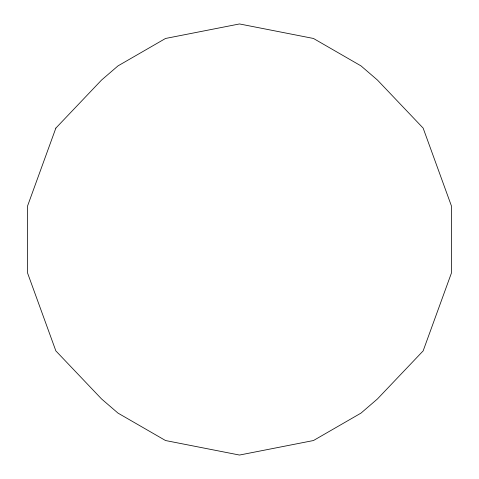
<?xml version="1.0" encoding="UTF-8"?>
<svg xmlns="http://www.w3.org/2000/svg" width="479" height="479" viewBox="0 0 479 479"><rect width="100%" height="100%" fill="white"/><g stroke="black" fill="none" stroke-linecap="round" stroke-linejoin="round"><path stroke-width="0.72" d="M55.857 128.103L27.608 205.856L27.608 273.144L55.857 350.897L101.56 398.953L117.996 413.108L165.548 440.536L239.5 455.05L313.452 440.536L361.004 413.108L377.44 398.953L423.143 350.897L451.392 273.144L451.392 205.856L423.143 128.103L377.44 80.047L361.004 65.892L313.452 38.464L239.5 23.95L165.548 38.464L117.996 65.892L101.56 80.047L55.857 128.103"/></g></svg>
